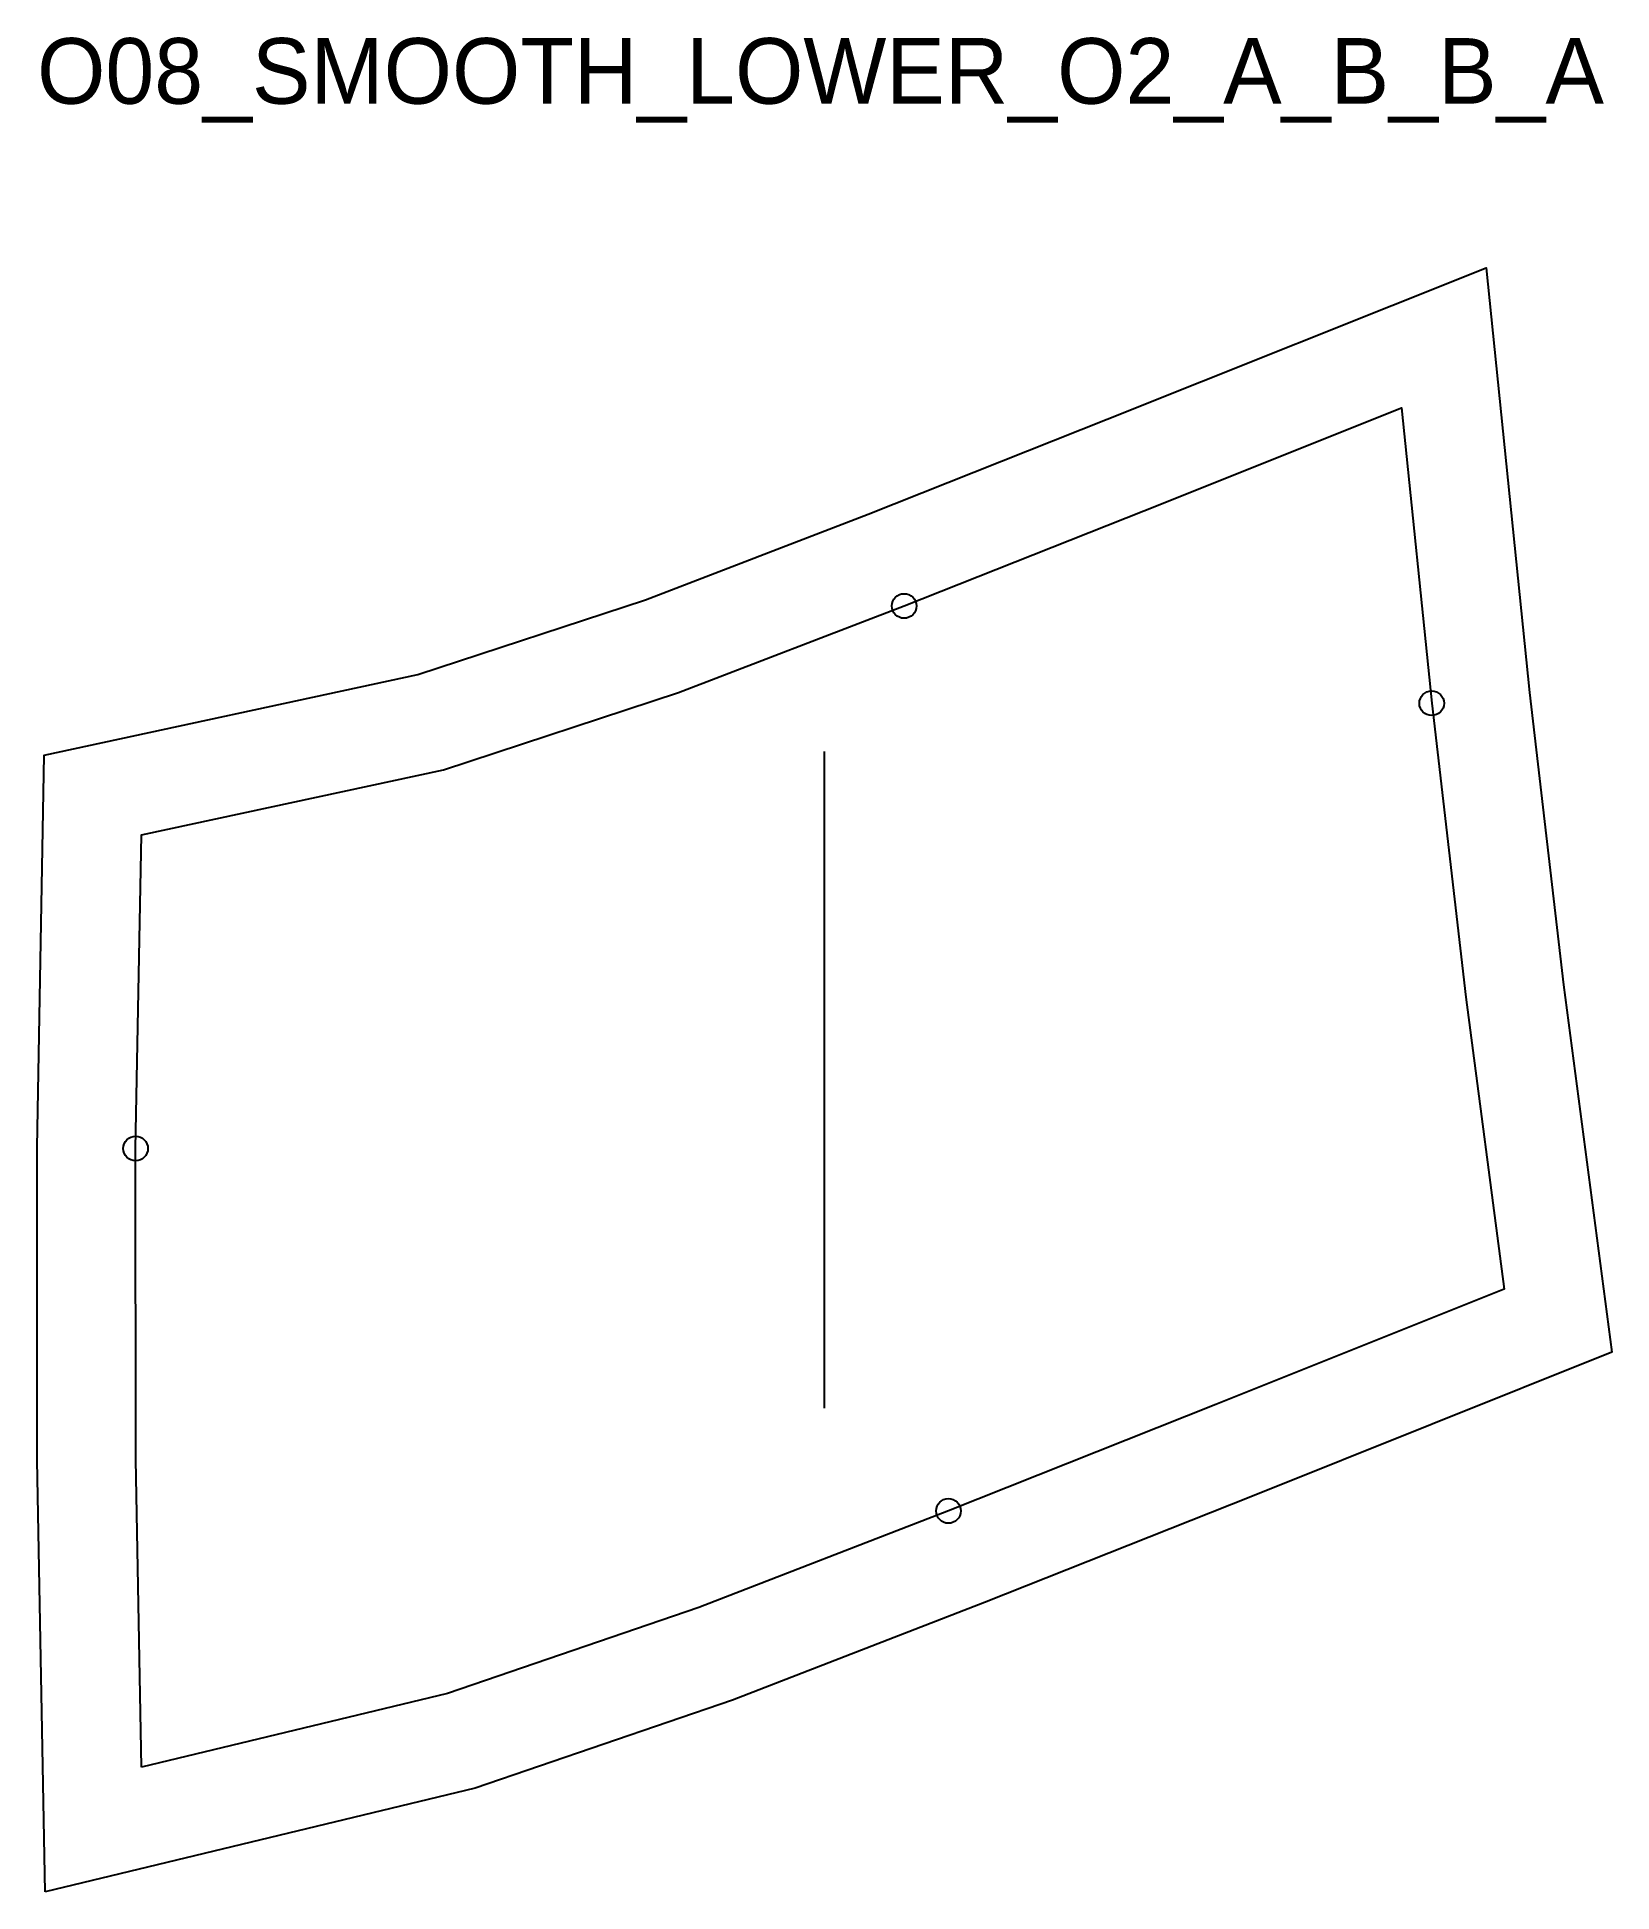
# Model space of a CAD drawing. Header units: millimetres. Extents: x -13 to 179, y -15 to 211.
import ezdxf

# ---------------------------------------------------------------- set-up
doc = ezdxf.new("R2010")
doc.units = ezdxf.units.MM
for name, color, linetype in [('CUT', 1, 'Continuous'), ('GRAIN', 3, 'Continuous'), ('ID', 7, 'Continuous'), ('NOTCH', 2, 'Continuous'), ('SEAM', 5, 'Continuous')]:
    doc.layers.add(name, color=color, linetype=linetype)

msp = doc.modelspace()

# ---------------------------------------------------------------- linework, layer by layer
at = {"layer": 'CUT'}
msp.add_lwpolyline([(-11.72, -15.18), (-12.69, 37.39), (-12.7, 75.49), (-11.82, 123.31), (33.66, 133.12), (61.39, 142.23), (88.55, 152.65), (117.65, 164.21), (163.82, 182.65), (169.1, 130.92), (173.23, 95.3), (179.12, 50.58), (135.33, 33.05), (102.7, 20.06), (72.01, 8.19), (40.65, -2.52), (-11.72, -15.18)], close=True, dxfattribs=at)
at = {"layer": 'GRAIN'}
msp.add_line((83.21, 43.74), (83.21, 123.74), dxfattribs=at)
at = {"layer": 'NOTCH'}
for centre in [(92.91, 141.47), (157.17, 129.62), (-0.7, 75.38), (98.31, 31.23)]:
    msp.add_circle(centre, 1.5, dxfattribs=at)
at = {"layer": 'SEAM'}
msp.add_lwpolyline([(0, 0), (-0.69, 37.5), (-0.7, 75.38), (0, 113.58), (36.81, 121.52), (65.42, 130.92), (92.91, 141.47), (122.09, 153.06), (153.5, 165.61), (157.17, 129.62), (161.32, 93.82), (166, 58.25), (130.88, 44.19), (98.31, 31.23), (67.9, 19.47), (37.3, 9.01)], close=True, dxfattribs=at)

# ---------------------------------------------------------------- texts
at = {"layer": 'ID'}
msp.add_text('O08_SMOOTH_LOWER_O2_A_B_B_A', height=8, dxfattribs=at).set_placement((-12.7, 202.65))

doc.saveas('drawing.dxf')
